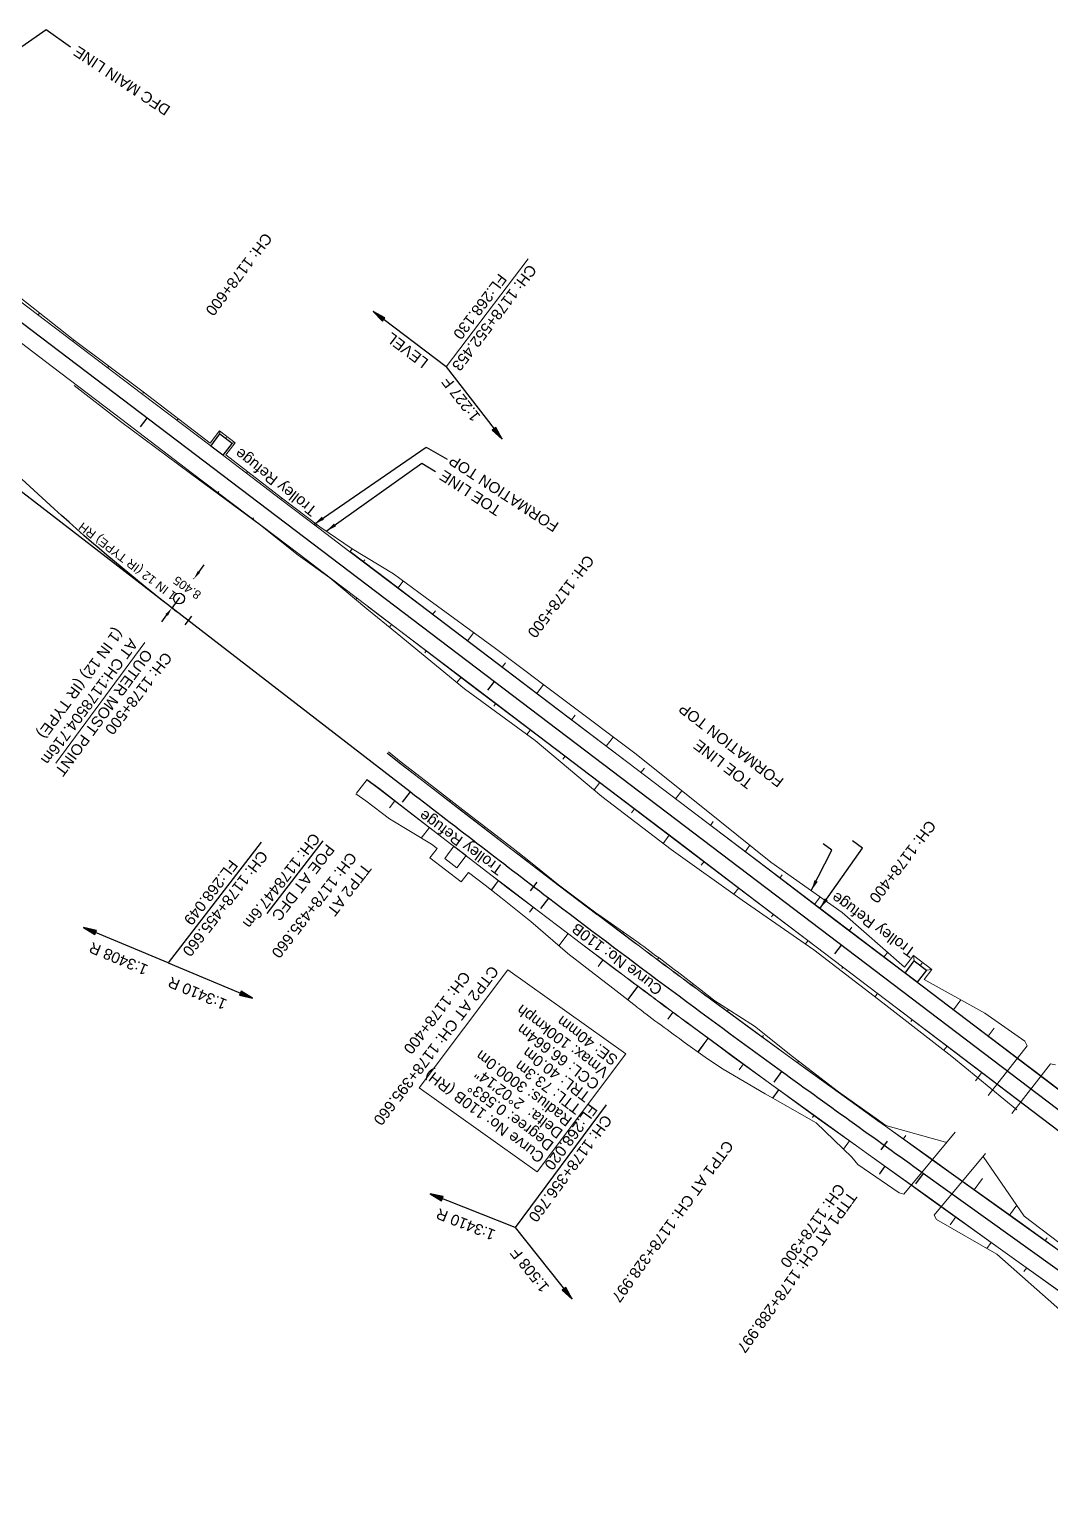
# Model space of a CAD drawing. Header units: metres. Extents: x 646784 to 662189, y 3367130 to 3378376.
# Drawn here: x 653536.1 to 653770.4, y 3373089.9 to 3373427.5 of the extents above; entities that cross this region are included whole.
import ezdxf
from ezdxf.enums import TextEntityAlignment as Align

# ---------------------------------------------------------------- set-up
doc = ezdxf.new("R2010")
doc.units = ezdxf.units.M
doc.header["$MEASUREMENT"] = 0
doc.linetypes.add('CENTER', pattern=[2, 1.25, -0.25, 0.25, -0.25])
doc.linetypes.add('CENTER2', pattern=[1.125, 0.75, -0.125, 0.125, -0.125])
doc.layers.get('Defpoints').update_dxf_attribs({"lineweight": 0})
for name, color, linetype, lineweight in [('C-ALIG-DG-SPIRAL', 1, 'CENTER2', 70), ('C-ALIG-LABL-DG', 1, 'Continuous', 25), ('C-ALIG-LABL-DG-MARK', 1, 'Continuous', 25), ('Existing Railway Boundary', 7, 'CENTER', 0), ('PROP-DFC Connecting line', 1, 'Continuous', 0), ('Proposed Alignment', 7, 'Continuous', 0), ('PROPOSED DFC TRACK', 1, 'Continuous', 0), ('PROPOSED DFCC TOE LINE', 239, 'Continuous', 0), ('PROPOSED DFCC TOE SLOPES', 239, 'Continuous', 0), ('PROPOSED DFCC TRACK', 1, 'Continuous', 0)]:
    doc.layers.add(name, color=color, linetype=linetype, lineweight=lineweight)
for name, color, linetype in [('Dimension', 10, 'Continuous'), ('IR PROPOSALS', 190, 'Continuous'), ('LINK LINE', 190, 'Continuous'), ('PROPOSED DFCC FORMATION LINE', 187, 'Continuous'), ('PROPOSED FORMATION LINE - Connecting line', 187, 'Continuous'), ('PROPOSED FORMATION LINE - PLAN', 187, 'Continuous'), ('Trolley Refuse', 10, 'Continuous')]:
    doc.layers.add(name, color=color, linetype=linetype)
doc.styles.add('Arial', font='arial.ttf')
doc.styles.get("Standard").update_dxf_attribs({"font": 'arial.ttf'})
doc.styles.add('Style-Arial', font='arial.ttf')
doc.dimstyles.new('DIM', dxfattribs={"dimtxt": 2.5, "dimasz": 2.5, "dimexe": 0.18, "dimexo": 0.0625, "dimgap": 0.09, "dimtad": 0, "dimtih": 1, "dimtoh": 1, "dimdec": 3, "dimzin": 0, "dimdsep": 46, "dimtxsty": 'Standard', "dimcen": 0.09, "dimadec": 0, "dimazin": 0, "dimtfac": 1, "dimtdec": 3, "dimtofl": 0, "dimtmove": 0, "dimatfit": 3, "dimfxl": 1, "dimtolj": 1, "dimtzin": 0, "dimarcsym": 0})
doc.dimstyles.new('ISO-25', dxfattribs={"dimtxt": 2.5, "dimasz": 2.5, "dimexe": 1.25, "dimexo": 0.625, "dimtad": 1, "dimtxsty": 'Standard', "dimcen": 2.5, "dimadec": 0, "dimazin": 0, "dimtfac": 1, "dimtmove": 0, "dimatfit": 3, "dimfxl": 1, "dimarcsym": 0})

# ---------------------------------------------------------------- blocks, each defined once
blk = doc.blocks.new('Tick Hor')
blk.add_lwpolyline([(-0.5, 0), (0.5, 0)])
blk = doc.blocks.new('Direction')
h = blk.add_hatch(color=256)
h.dxf.hatch_style = 1
h.paths.add_polyline_path([(-5.537, 0), (-4.745, -0.129), (-4.745, 0.135)])
blk.add_lwpolyline([(-5.537, 0), (-4.745, -0.129), (-4.745, 0.135)], close=True)
blk.add_lwpolyline([(0, 0), (-5.537, 0)])
blk = doc.blocks.new('*D469')
at = {"layer": 'Defpoints', "color": 0, "linetype": 'ByBlock', "ltscale": 0.5, "transparency": 16777216}
for p in [(653573.83, 3373301.39), (653573.83, 3373301.39), (653568.8, 3373294.7, 0.01)]:
    blk.add_point(p, dxfattribs=at)
at = {"layer": 'Existing Railway Boundary', "color": 0, "linetype": 'ByBlock', "lineweight": -2, "ltscale": 0.5, "transparency": 16777216}
for p, q in [((653575.03, 3373302.99), (653576.23, 3373304.59)), ((653573.78, 3373301.43), (653573.69, 3373301.5)), ((653567.6, 3373293.1), (653566.4, 3373291.5)), ((653568.75, 3373294.74), (653568.66, 3373294.81))]:
    blk.add_line(p, q, dxfattribs=at)
at = {"layer": 'Existing Railway Boundary', "color": 0, "linetype": 'ByBlock', "ltscale": 0.5, "transparency": 16777216}
for points in [[(653574.77, 3373303.19), (653575.3, 3373302.79), (653573.83, 3373301.39)], [(653567.34, 3373293.3), (653567.87, 3373292.9), (653568.8, 3373294.7)]]:
    blk.add_solid(points, dxfattribs=at)
at = {"layer": 'Existing Railway Boundary', "color": 0, "linetype": 'ByBlock', "ltscale": 0.5, "transparency": 16777216, "insert": (653572.31, 3373299.36), "char_height": 2, "attachment_point": 5, "rotation": 145}
blk.add_mtext('\\A1;8.405', dxfattribs=at)

msp = doc.modelspace()

# ---------------------------------------------------------------- linework, layer by layer
at = {"layer": 'C-ALIG-DG-SPIRAL', "color": 1, "linetype": 'Continuous', "lineweight": 30, "flags": 128}
msp.add_lwpolyline([(653890.1953, 3373089.885), (653472.2157, 3373407.2722)], dxfattribs=at)
at = {"layer": 'C-ALIG-LABL-DG', "color": 1, "linetype": 'Continuous', "lineweight": 25}
for p, q in [((653563.0733, 3373338.2807), (653561.5615, 3373336.2896)), ((653642.715, 3373277.8059), (653641.2031, 3373275.8148)), ((653722.3567, 3373217.331), (653720.8448, 3373215.34))]:
    msp.add_line(p, q, dxfattribs=at)
at = {"layer": 'C-ALIG-LABL-DG-MARK', "color": 1, "linetype": 'Continuous', "lineweight": 25}
msp.add_line((653741.1307, 3373164.969), (653739.3831, 3373162.5306), dxfattribs=at)
at = {"layer": 'IR PROPOSALS'}
msp.add_line((653570.5884, 3373297.0774, 0.6818), (653568.8049, 3373294.7012, 0.0099), dxfattribs=at)
msp.add_lwpolyline([(653569.8903, 3373293.8606, -0.02078832), (653541.8077, 3373317.4643), (653534.3868, 3373324.2473)], format="xyb", dxfattribs=at)
msp.add_circle((653570.443, 3373296.881), 1.2487, dxfattribs=at)
at = {"layer": 'LINK LINE', "linetype": 'Continuous', "lineweight": 30}
for p, q in [((653623.4675, 3373252.503), (653621.6344, 3373250.1282)), ((653655.1854, 3373228.1314), (653653.3681, 3373225.7445)), ((653708.6701, 3373188.3422), (653706.9063, 3373185.9154))]:
    msp.add_line(p, q, dxfattribs=at)
at = {"layer": 'LINK LINE', "linetype": 'Continuous', "lineweight": 30, "flags": 128}
for points in [[(653840.9743, 3373093.4132), (653741.1307, 3373164.969), (653740.0819, 3373165.7207), (653739.0331, 3373166.4723), (653737.9843, 3373167.224), (653736.9356, 3373167.9757), (653735.8869, 3373168.7275), (653734.8383, 3373169.4794), (653733.7897, 3373170.2314), (653732.7412, 3373170.9834), (653731.6928, 3373171.7356), (653730.6445, 3373172.4879), (653729.5963, 3373173.2403), (653728.5482, 3373173.9929), (653727.5002, 3373174.7457), (653726.4524, 3373175.4987), (653725.4047, 3373176.2519), (653724.3571, 3373177.0053), (653723.3098, 3373177.7589), (653722.2626, 3373178.5128), (653721.2156, 3373179.2669), (653720.1688, 3373180.0213), (653719.1222, 3373180.776), (653718.0758, 3373181.531), (653717.0297, 3373182.2863), (653715.9838, 3373183.042), (653714.9381, 3373183.798), (653713.8927, 3373184.5544), (653712.8476, 3373185.3111), (653711.8028, 3373186.0683), (653710.7582, 3373186.8258), (653709.714, 3373187.5838), (653708.6701, 3373188.3422, -0.00555533), (653655.1854, 3373228.1314), (653654.1589, 3373228.9133), (653653.1327, 3373229.6955), (653652.1069, 3373230.4782), (653651.0814, 3373231.2613), (653650.0561, 3373232.0448), (653649.0312, 3373232.8286), (653648.0065, 3373233.6128), (653646.9821, 3373234.3973), (653645.9579, 3373235.1822), (653644.934, 3373235.9674), (653643.9102, 3373236.7528), (653642.8868, 3373237.5386), (653641.8635, 3373238.3246), (653640.8404, 3373239.1109), (653639.8175, 3373239.8974), (653638.7948, 3373240.6842), (653637.7722, 3373241.4711), (653636.7498, 3373242.2583), (653635.7276, 3373243.0456), (653634.7054, 3373243.8331), (653633.6834, 3373244.6208), (653632.6615, 3373245.4086), (653631.6397, 3373246.1966), (653630.618, 3373246.9846), (653629.5963, 3373247.7728), (653628.5748, 3373248.561), (653627.5533, 3373249.3493), (653626.5318, 3373250.1377), (653625.5103, 3373250.9261), (653624.4889, 3373251.7145), (653623.4675, 3373252.503), (653476.1531, 3373366.2187)], [(653708.6701, 3373188.3422, -0.00555533), (653655.1854, 3373228.1314)]]:
    msp.add_lwpolyline(points, format="xyb", dxfattribs=at)
at = {"layer": 'LINK LINE', "color": 190, "lineweight": 0}
for points in [[(653618.488, 3373261.7294), (653621.3832, 3373259.3435), (653625.9931, 3373255.7733), (653634.8726, 3373248.9102), (653636.5425, 3373247.6243), (653647.1027, 3373239.4993), (653650.6883, 3373236.6918), (653657.4922, 3373231.1599), (653666.393, 3373224.5339), (653666.4947, 3373224.4784), (653675.4977, 3373218.1807), (653676.3863, 3373217.5178), (653677.0824, 3373216.9987), (653677.7787, 3373216.4798), (653678.4742, 3373215.96), (653679.1677, 3373215.4375), (653679.8614, 3373214.9152), (653680.5552, 3373214.3931), (653681.2492, 3373213.8712), (653681.9433, 3373213.3495), (653682.6376, 3373212.828), (653682.692, 3373212.7871), (653683.332, 3373212.3067), (653684.0266, 3373211.7855), (653684.3739, 3373211.5251), (653684.7213, 3373211.2646), (653685.4162, 3373210.7439), (653686.1112, 3373210.2234), (653686.8063, 3373209.703), (653687.4927, 3373209.1707), (653688.1768, 3373208.6355), (653688.8611, 3373208.1005), (653689.5456, 3373207.5657), (653690.2302, 3373207.0311), (653690.915, 3373206.4967), (653691.6, 3373205.9625), (653692.2852, 3373205.4285), (653693.1601, 3373204.747), (653698.8421, 3373201.0385), (653702.4986, 3373198.7199), (653711.1695, 3373191.7826), (653714.7833, 3373189.0028), (653721.7621, 3373183.703), (653730.8934, 3373177.1789), (653732.6042, 3373175.9573), (653746.2798, 3373172.1554), (653746.6678, 3373172.1926)], [(653611.0215, 3373252.0568), (653613.3181, 3373250.4776), (653618.72, 3373246.3512), (653628.3795, 3373240.4894), (653629.6291, 3373239.5035), (653627.9722, 3373237.3555), (653635.1606, 3373231.87), (653636.8205, 3373234.0257), (653640.6627, 3373231.1052), (653644.2335, 3373228.2593), (653651.1252, 3373222.797), (653659.5685, 3373215.5008), (653659.6524, 3373215.4213), (653668.3789, 3373208.6852), (653669.2623, 3373208.008), (653669.9543, 3373207.4777), (653670.6463, 3373206.9475), (653671.3033, 3373206.3703), (653671.9928, 3373205.8367), (653672.6824, 3373205.3031), (653673.372, 3373204.7695), (653674.0616, 3373204.2359), (653674.7512, 3373203.7023), (653675.4409, 3373203.1688), (653675.4949, 3373203.127), (653676.1306, 3373202.6353), (653676.8203, 3373202.1017), (653677.1651, 3373201.835), (653677.51, 3373201.5683), (653678.2033, 3373201.0395), (653678.9068, 3373200.5246), (653679.6103, 3373200.0096), (653680.3139, 3373199.4947), (653681.0175, 3373198.9798), (653681.721, 3373198.465), (653682.4246, 3373197.9501), (653683.1282, 3373197.4353), (653683.8318, 3373196.9205), (653684.5354, 3373196.4057), (653685.2391, 3373195.891), (653686.1282, 3373195.2213), (653691.6694, 3373191.2758), (653695.2871, 3373188.8748), (653704.9323, 3373183.2011), (653708.9271, 3373180.9212), (653716.6382, 3373176.5981), (653724.7827, 3373168.6703), (653726.1551, 3373166.9728), (653735.6128, 3373160.5123)], [(653754.9527, 3373168.8736), (653764.3356, 3373155.1819), (653780.269, 3373143.0808)], [(653773.1562, 3373133.1562), (653758.0837, 3373146.4584), (653744.1989, 3373154.3495)]]:
    msp.add_lwpolyline(points, dxfattribs=at)
at = {"layer": 'LINK LINE', "color": 190, "linetype": 'Continuous', "lineweight": 0, "flags": 128}
for points in [[(653624.596, 3373256.3691), (653624.7134, 3373256.5213)], [(653613.593, 3373255.3881), (653611.1525, 3373252.2266)], [(653619.9713, 3373250.4645), (653618.7405, 3373248.8701)], [(653619.9722, 3373250.4638), (653618.7416, 3373248.8692)], [(653632.5096, 3373250.2623), (653632.7388, 3373250.5595)], [(653627.889, 3373244.3545), (653626.0141, 3373241.9249)], [(653627.8945, 3373244.3503), (653626.0225, 3373241.9198)], [(653640.4265, 3373244.1647), (653640.5404, 3373244.3127)], [(653648.3438, 3373238.079), (653648.5586, 3373238.3593)], [(653650.4909, 3373236.4336), (653650.6883, 3373236.6918)], [(653643.7512, 3373232.1495), (653642.0801, 3373229.9755)], [(653643.7676, 3373232.1369), (653642.1023, 3373229.9579)], [(653651.7129, 3373226.0646), (653650.8244, 3373224.9021)], [(653651.7321, 3373226.0499), (653650.8472, 3373224.8843)], [(653666.299, 3373224.4091), (653666.393, 3373224.5339)], [(653659.6969, 3373220.0033), (653657.582, 3373217.2174)], [(653659.7161, 3373219.9887), (653657.6088, 3373217.1943)], [(653672.1829, 3373219.9808), (653672.3107, 3373220.1507)], [(653667.7003, 3373213.9677), (653666.5662, 3373212.4638)], [(653667.7173, 3373213.9549), (653666.5873, 3373212.4477)], [(653680.1641, 3373213.9968), (653680.4943, 3373214.4389)], [(653688.1659, 3373208.0446), (653688.3065, 3373208.2344)], [(653675.7183, 3373207.9563), (653673.3449, 3373204.7904)], [(653675.7409, 3373207.9395), (653673.3789, 3373204.7641)], [(653683.7646, 3373201.9713), (653682.56, 3373200.3519)], [(653683.7858, 3373201.9556), (653682.587, 3373200.3321)], [(653696.1896, 3373202.1197), (653696.5127, 3373202.5588)], [(653691.8304, 3373196.0156), (653689.4811, 3373192.8339)], [(653691.8509, 3373196.0005), (653689.5128, 3373192.8114)], [(653704.2353, 3373196.2201), (653704.4914, 3373196.5704)], [(653699.9156, 3373190.0878), (653698.9076, 3373188.7129)], [(653699.9325, 3373190.0754), (653698.9292, 3373188.699)], [(653712.2971, 3373190.3434), (653712.5635, 3373190.7103)], [(653708.0136, 3373184.1852), (653706.6018, 3373182.2483)], [(653708.0347, 3373184.1698), (653706.6319, 3373182.2311)], [(653720.3808, 3373184.4939), (653720.4409, 3373184.5772)], [(653716.1363, 3373178.3077), (653715.7687, 3373177.7997)], [(653716.1506, 3373178.2974), (653715.7849, 3373177.7895)], [(653728.4845, 3373178.6587), (653728.5991, 3373178.8181)], [(653724.266, 3373172.4544), (653722.877, 3373170.5252)], [(653724.2744, 3373172.4483), (653722.8869, 3373170.5156)], [(653736.6016, 3373172.831), (653737.2042, 3373173.671)], [(653732.3978, 3373166.6165), (653731.1119, 3373164.8252)], [(653732.4015, 3373166.6138), (653731.1162, 3373164.8212)], [(653752.8534, 3373161.1812), (653754.7374, 3373163.8099)], [(653760.9816, 3373155.3559), (653762.6352, 3373157.6632)], [(653748.6578, 3373154.9608), (653747.3831, 3373153.1822)], [(653756.7859, 3373149.1356), (653755.7982, 3373147.7573)], [(653769.1097, 3373149.5306), (653769.5797, 3373150.1864)], [(653764.9141, 3373143.3103), (653764.2819, 3373142.4282)]]:
    msp.add_lwpolyline(points, dxfattribs=at)
at = {"layer": 'LINK LINE', "linetype": 'Continuous', "lineweight": 30, "flags": 128}
for points in [[(653655.1854, 3373228.1314), (653654.1589, 3373228.9133), (653653.1327, 3373229.6955), (653652.1069, 3373230.4782), (653651.0814, 3373231.2613), (653650.0561, 3373232.0448), (653649.0312, 3373232.8286), (653648.0065, 3373233.6128), (653646.9821, 3373234.3973), (653645.9579, 3373235.1822), (653644.934, 3373235.9674), (653643.9102, 3373236.7528), (653642.8868, 3373237.5386), (653641.8635, 3373238.3246), (653640.8404, 3373239.1109), (653639.8175, 3373239.8974), (653638.7948, 3373240.6842), (653637.7722, 3373241.4711), (653636.7498, 3373242.2583), (653635.7276, 3373243.0456), (653634.7054, 3373243.8331), (653633.6834, 3373244.6208), (653632.6615, 3373245.4086), (653631.6397, 3373246.1966), (653630.618, 3373246.9846), (653629.5963, 3373247.7728), (653628.5748, 3373248.561), (653627.5533, 3373249.3493), (653626.5318, 3373250.1377), (653625.5103, 3373250.9261), (653624.4889, 3373251.7145), (653623.4675, 3373252.503)], [(653741.1307, 3373164.969), (653740.0819, 3373165.7207), (653739.0331, 3373166.4723), (653737.9843, 3373167.224), (653736.9356, 3373167.9757), (653735.8869, 3373168.7275), (653734.8383, 3373169.4794), (653733.7897, 3373170.2314), (653732.7412, 3373170.9834), (653731.6928, 3373171.7356), (653730.6445, 3373172.4879), (653729.5963, 3373173.2403), (653728.5482, 3373173.9929), (653727.5002, 3373174.7457), (653726.4524, 3373175.4987), (653725.4047, 3373176.2519), (653724.3571, 3373177.0053), (653723.3098, 3373177.7589), (653722.2626, 3373178.5128), (653721.2156, 3373179.2669), (653720.1688, 3373180.0213), (653719.1222, 3373180.776), (653718.0758, 3373181.531), (653717.0297, 3373182.2863), (653715.9838, 3373183.042), (653714.9381, 3373183.798), (653713.8927, 3373184.5544), (653712.8476, 3373185.3111), (653711.8028, 3373186.0683), (653710.7582, 3373186.8258), (653709.714, 3373187.5838), (653708.6701, 3373188.3422)], [(653840.9743, 3373093.4132), (653741.1307, 3373164.969)]]:
    msp.add_lwpolyline(points, dxfattribs=at)
at = {"layer": 'LINK LINE', "linetype": 'Continuous', "lineweight": 0, "flags": 128}
for points in [[(653633.5218, 3373240.0233), (653636.2971, 3373237.8907), (653634.1645, 3373235.1154), (653631.3892, 3373237.248)], [(653672.9824, 3373192.3868), (653652.6292, 3373165.3601), (653625.5105, 3373184.6174), (653645.8636, 3373211.6441)]]:
    msp.add_lwpolyline(points, close=True, dxfattribs=at)
at = {"layer": 'PROP-DFC Connecting line', "linetype": 'Continuous', "lineweight": 0, "flags": 128}
for points, elevation in [([(653748.4955, 3373174.3887), (653736.7058, 3373160.2228), (653735.6128, 3373160.5123)], 268.6604), ([(653755.489, 3373169.518), (653743.7157, 3373155.3717), (653744.1989, 3373154.3495)], 268.67)]:
    msp.add_lwpolyline(points, dxfattribs=dict(at, elevation=elevation))
at = {"layer": 'Proposed Alignment', "color": 1, "linetype": 'Continuous', "lineweight": 0}
msp.add_line((653650.5297, 3373374.8331), (653631.703, 3373350.0395), dxfattribs=at)
at = {"layer": 'PROPOSED DFCC FORMATION LINE', "lineweight": 0, "flags": 128}
for points in [[(653784.8666, 3373174.5735), (653768.9383, 3373186.6685), (653753.01, 3373198.7634), (653737.0816, 3373210.8584), (653721.1533, 3373222.9534), (653705.225, 3373235.0483), (653689.2966, 3373247.1433), (653673.3683, 3373259.2383), (653657.44, 3373271.3332), (653641.5116, 3373283.4282), (653625.5833, 3373295.5232), (653618.4361, 3373300.9503), (653609.655, 3373307.6181), (653602.5078, 3373313.0453), (653593.7266, 3373319.7131), (653577.7983, 3373331.8081), (653561.87, 3373343.903), (653545.9416, 3373355.998), (653530.0133, 3373368.093)], [(653780.331, 3373168.6004), (653764.4027, 3373180.6953), (653748.4744, 3373192.7903), (653732.546, 3373204.8853), (653716.6177, 3373216.9802), (653700.6894, 3373229.0752), (653684.761, 3373241.1702), (653668.8327, 3373253.2651), (653652.9044, 3373265.3601), (653636.976, 3373277.4551), (653621.0477, 3373289.5501), (653613.9005, 3373294.9772), (653605.1194, 3373301.645), (653597.9722, 3373307.0721), (653589.191, 3373313.74), (653573.2627, 3373325.835), (653557.3344, 3373337.9299), (653541.406, 3373350.0249), (653525.4777, 3373362.1199)], [(653784.8969, 3373174.6133), (653768.9685, 3373186.7083), (653753.0402, 3373198.8033), (653737.1119, 3373210.8982), (653721.1835, 3373222.9932), (653705.2552, 3373235.0882), (653689.3269, 3373247.1831), (653673.3985, 3373259.2781), (653657.4702, 3373271.3731), (653641.5419, 3373283.468), (653625.6135, 3373295.563), (653618.4663, 3373300.9901), (653609.6852, 3373307.658)], [(653780.3008, 3373168.5606), (653764.3725, 3373180.6555), (653748.4441, 3373192.7505), (653732.5158, 3373204.8455), (653716.5875, 3373216.9404), (653700.6591, 3373229.0354), (653684.7308, 3373241.1304), (653668.8025, 3373253.2253), (653652.8741, 3373265.3203), (653636.9458, 3373277.4153), (653621.0175, 3373289.5102), (653613.8702, 3373294.9374)]]:
    msp.add_lwpolyline(points, dxfattribs=at)
at = {"layer": 'PROPOSED DFCC TOE LINE', "lineweight": 0, "flags": 128}
for points in [[(653474.8965, 3373410.8027), (653482.6146, 3373404.8866), (653498.5432, 3373392.7919), (653514.3943, 3373380.5953), (653530.4622, 3373368.6842), (653546.1772, 3373356.3082), (653562.188, 3373344.3219), (653577.6146, 3373332.5586)], [(653577.6146, 3373332.5586), (653579.7306, 3373335.3453), (653583.2917, 3373332.6413), (653581.1564, 3373329.8292)], [(653579.8237, 3373334.6648), (653579.7306, 3373335.3453)], [(653578.0008, 3373332.2641), (653578.0919, 3373332.1947)], [(653581.1564, 3373329.8292), (653593.9245, 3373319.9737), (653602.7128, 3373313.3153), (653610.1499, 3373308.2699), (653619.6339, 3373302.5277), (653626.875, 3373297.2243), (653643.0383, 3373285.4387), (653659.0343, 3373273.4329), (653675.0205, 3373261.4141), (653690.6389, 3373248.9109), (653706.2449, 3373236.3915), (653722.5721, 3373224.8218), (653736.8565, 3373212.2513)], [(653582.6112, 3373332.5482), (653583.2917, 3373332.6413)], [(653736.8565, 3373212.2513), (653738.9334, 3373214.9865), (653743.1663, 3373211.7722), (653741.4169, 3373209.4684)], [(653739.1073, 3373213.7149), (653738.9334, 3373214.9865)], [(653741.8948, 3373211.5983), (653743.1663, 3373211.7722)]]:
    msp.add_lwpolyline(points, dxfattribs=at)
at = {"layer": 'PROPOSED DFCC TOE LINE', "lineweight": 0}
for points in [[(653762.6534, 3373179.5545), (653747.7262, 3373191.8051), (653731.9407, 3373204.0881), (653716.0923, 3373216.2884), (653699.6285, 3373227.6782), (653683.33, 3373239.2857), (653667.4647, 3373251.4635), (653652.118, 3373264.3245), (653635.9709, 3373276.1314), (653620.5133, 3373288.8462), (653613.5508, 3373294.5167), (653605.0789, 3373301.5918), (653597.7651, 3373306.7994), (653589.1593, 3373313.6982), (653573.0567, 3373325.5636), (653557.0364, 3373337.5375), (653546.3632, 3373345.7988)], [(653741.4169, 3373209.4684), (653755.2878, 3373201.7633), (653764.5002, 3373195.277)]]:
    msp.add_lwpolyline(points, dxfattribs=at)
at = {"layer": 'PROPOSED DFCC TOE SLOPES', "linetype": 'Continuous', "lineweight": 0, "flags": 128}
for points in [[(653538.1106, 3373361.9444), (653538.451, 3373362.3928)], [(653546.1928, 3373356.0525), (653546.3109, 3373356.2081)], [(653554.0389, 3373349.8495), (653554.3164, 3373350.2149)], [(653562.162, 3373344.0113), (653562.3209, 3373344.2205)], [(653569.9672, 3373337.7545), (653570.2728, 3373338.157)], [(653581.2177, 3373333.6063), (653581.3641, 3373333.7991)], [(653585.8955, 3373325.6595), (653586.1405, 3373325.9821)], [(653593.9587, 3373319.7424), (653594.0577, 3373319.8728)], [(653601.8239, 3373313.5646), (653602.0284, 3373313.8339)], [(653609.655, 3373307.6181), (653610.1499, 3373308.2699)], [(653612.6975, 3373305.3078), (653613.0667, 3373305.7941)], [(653620.6617, 3373299.2604), (653621.8887, 3373300.8763)], [(653628.6258, 3373293.2129), (653629.2941, 3373294.093)], [(653636.59, 3373287.1654), (653638.0441, 3373289.0803)], [(653644.5542, 3373281.1179), (653645.324, 3373282.1317)], [(653652.5183, 3373275.0704), (653654.0918, 3373277.1425)], [(653660.4825, 3373269.0229), (653661.2852, 3373270.08)], [(653668.4467, 3373262.9755), (653670.081, 3373265.1278)], [(653676.4108, 3373256.928), (653677.2073, 3373257.9769)], [(653684.375, 3373250.8805), (653685.813, 3373252.7743)], [(653692.3392, 3373244.833), (653692.9795, 3373245.6763)], [(653700.3033, 3373238.7855), (653701.4229, 3373240.2598)], [(653708.2675, 3373232.738), (653708.8156, 3373233.4598)], [(653716.2317, 3373226.6906), (653717.5272, 3373228.3967)], [(653724.1958, 3373220.6431), (653724.8217, 3373221.4672)], [(653732.16, 3373214.5956), (653732.9742, 3373215.6678)], [(653740.501, 3373212.6566), (653740.9386, 3373213.2328)], [(653748.0883, 3373202.5006), (653749.8304, 3373204.7948)], [(653756.0525, 3373196.4531), (653757.4342, 3373198.2727)]]:
    msp.add_lwpolyline(points, dxfattribs=at)
at = {"layer": 'PROPOSED DFCC TOE SLOPES', "flags": 128}
for points in [[(653579.3857, 3373321.1855), (653579.5783, 3373321.4391)], [(653587.3499, 3373315.138), (653587.5655, 3373315.422)], [(653595.3141, 3373309.0905), (653595.3371, 3373309.1209)], [(653603.2782, 3373303.0431), (653603.1547, 3373302.8804)], [(653611.2424, 3373296.9956), (653611.0958, 3373296.8026)], [(653619.2066, 3373290.9481), (653618.7197, 3373290.3069)], [(653627.1707, 3373284.9006), (653626.813, 3373284.4296)], [(653635.1349, 3373278.8531), (653634.1842, 3373277.6011)], [(653643.0991, 3373272.8056), (653642.6385, 3373272.1992)], [(653651.0632, 3373266.7582), (653650.2516, 3373265.6893)], [(653659.0274, 3373260.7107), (653658.5224, 3373260.0456)], [(653666.9916, 3373254.6632), (653665.6908, 3373252.9501)], [(653674.9557, 3373248.6157), (653674.2596, 3373247.699)], [(653682.9199, 3373242.5682), (653681.4962, 3373240.6933)], [(653690.8841, 3373236.5207), (653690.2397, 3373235.6722)], [(653698.8482, 3373230.4733), (653697.7446, 3373229.0199)], [(653706.8124, 3373224.4258), (653706.3849, 3373223.8628)], [(653714.7765, 3373218.3783), (653714.1893, 3373217.6049)], [(653722.7407, 3373212.3308), (653722.4627, 3373211.9647)], [(653730.7049, 3373206.2833), (653730.1088, 3373205.4984)], [(653738.669, 3373200.2358), (653738.3389, 3373199.8011)], [(653746.6332, 3373194.1884), (653745.9016, 3373193.2249)], [(653754.5974, 3373188.1409), (653753.1346, 3373186.2145)]]:
    msp.add_lwpolyline(points, dxfattribs=at)
at = {"layer": 'PROPOSED DFCC TRACK', "linetype": 'Continuous', "flags": 128}
for points, elevation in [([(653756.0932, 3373182.8397), (653765.0152, 3373194.2704), (653764.5002, 3373195.277)], 268.6593), ([(653761.4779, 3373178.6816), (653770.3999, 3373190.1123), (653771.5014, 3373189.8572)], 264.0445)]:
    msp.add_lwpolyline(points, dxfattribs=dict(at, elevation=elevation))
at = {"layer": 'PROPOSED FORMATION LINE - Connecting line', "lineweight": 0, "flags": 128}
for points in [[(653618.2274, 3373261.3918), (653620.9634, 3373259.1732), (653625.7597, 3373255.4709), (653634.6448, 3373248.6147), (653636.314, 3373247.3278), (653646.876, 3373239.2038), (653650.4907, 3373236.4337), (653657.4577, 3373231.1146), (653666.2989, 3373224.4092), (653666.3902, 3373224.3402), (653675.1648, 3373217.7367), (653676.0522, 3373217.0717), (653676.7473, 3373216.5511), (653677.4426, 3373216.0307), (653678.1381, 3373215.5105), (653678.8337, 3373214.9905), (653679.5294, 3373214.4707), (653680.2253, 3373213.9511), (653680.9214, 3373213.4317), (653681.6176, 3373212.9126), (653682.3139, 3373212.3936), (653682.3685, 3373212.3529), (653683.0104, 3373211.8748), (653683.7071, 3373211.3562), (653684.0555, 3373211.097), (653684.4039, 3373210.8378), (653685.1009, 3373210.3196), (653685.798, 3373209.8017), (653686.4952, 3373209.2839), (653687.1926, 3373208.7663), (653687.8902, 3373208.249), (653688.5879, 3373207.7318), (653689.2857, 3373207.2148), (653689.9837, 3373206.6981), (653690.6819, 3373206.1815), (653691.3802, 3373205.6652), (653692.0787, 3373205.149), (653692.9706, 3373204.4903), (653698.4263, 3373200.4724), (653701.9102, 3373197.9166), (653710.874, 3373191.3762), (653714.5631, 3373188.699), (653721.6637, 3373183.5665), (653730.7734, 3373177.0117), (653732.481, 3373175.7857), (653743.3143, 3373168.0176), (653747.0236, 3373165.3593), (653763.2799, 3373153.7088), (653779.5361, 3373142.0582)], [(653618.258, 3373261.4314), (653620.9944, 3373259.2124), (653625.7902, 3373255.5105), (653634.6753, 3373248.6543), (653636.3446, 3373247.3674), (653646.9065, 3373239.2435), (653650.5211, 3373236.4734)], [(653613.51, 3373255.2805), (653616.2306, 3373253.2889), (653621.1462, 3373249.4944), (653630.0345, 3373242.6357), (653631.705, 3373241.3479), (653642.2803, 3373233.2137), (653645.9016, 3373230.4385), (653652.8842, 3373225.1074), (653661.7477, 3373218.3852), (653661.8392, 3373218.316), (653670.636, 3373211.6958), (653671.5255, 3373211.0292), (653672.2224, 3373210.5073), (653672.9195, 3373209.9855), (653673.6167, 3373209.464), (653674.314, 3373208.9427), (653675.0116, 3373208.4216), (653675.7092, 3373207.9007), (653676.407, 3373207.38), (653677.105, 3373206.8595), (653677.8031, 3373206.3393), (653677.8578, 3373206.2985), (653678.5013, 3373205.8192), (653679.1998, 3373205.2993), (653679.549, 3373205.0394), (653679.8983, 3373204.7796), (653680.597, 3373204.2601), (653681.2959, 3373203.7408), (653681.9949, 3373203.2217), (653682.6941, 3373202.7029), (653683.3934, 3373202.1842), (653684.0928, 3373201.6657), (653684.7925, 3373201.1475), (653685.4922, 3373200.6294), (653686.1921, 3373200.1115), (653686.8922, 3373199.5939), (653687.5924, 3373199.0764), (653688.4866, 3373198.4161), (653693.956, 3373194.3881), (653697.4487, 3373191.8259), (653706.4351, 3373185.2689), (653710.133, 3373182.5853), (653717.2475, 3373177.4429), (653726.3692, 3373170.8794), (653728.0784, 3373169.6522), (653738.9163, 3373161.8809), (653742.6256, 3373159.2225), (653758.8818, 3373147.572), (653775.1381, 3373135.9215)], [(653613.5405, 3373255.3201), (653616.2612, 3373253.3284), (653621.1768, 3373249.5339), (653630.065, 3373242.6753), (653631.7356, 3373241.3875), (653642.3108, 3373233.2534), (653645.932, 3373230.4782), (653652.9145, 3373225.1472), (653661.7778, 3373218.4251), (653661.8694, 3373218.3559), (653670.666, 3373211.7358), (653671.5555, 3373211.0692), (653672.2524, 3373210.5473), (653672.9494, 3373210.0256), (653673.6466, 3373209.5041), (653674.344, 3373208.9828), (653675.0415, 3373208.4617), (653675.7391, 3373207.9408), (653676.4369, 3373207.4201), (653677.1349, 3373206.8996), (653677.833, 3373206.3793), (653677.8876, 3373206.3386), (653678.5312, 3373205.8593), (653679.2296, 3373205.3394), (653679.5789, 3373205.0795), (653679.9282, 3373204.8197), (653680.6269, 3373204.3002), (653681.3257, 3373203.781), (653682.0247, 3373203.2619), (653682.7239, 3373202.743), (653683.4232, 3373202.2244), (653684.1226, 3373201.7059), (653684.8222, 3373201.1876), (653685.522, 3373200.6696), (653686.2219, 3373200.1517), (653686.9219, 3373199.6341), (653687.6221, 3373199.1166), (653688.5163, 3373198.4563), (653693.9856, 3373194.4284), (653697.4783, 3373191.8662), (653706.4645, 3373185.3093), (653710.1623, 3373182.6258), (653717.2767, 3373177.4834), (653726.3984, 3373170.92), (653728.1076, 3373169.6928), (653738.9454, 3373161.9215), (653742.6547, 3373159.2632), (653758.9109, 3373147.6127), (653775.1672, 3373135.9622)], [(653779.5652, 3373142.0989), (653763.309, 3373153.7494), (653747.0527, 3373165.3999), (653743.3435, 3373168.0583), (653732.5102, 3373175.8263), (653730.8025, 3373177.0524), (653721.693, 3373183.6071), (653714.5925, 3373188.7395), (653710.9034, 3373191.4166), (653701.9397, 3373197.957), (653698.4559, 3373200.5127), (653693.0003, 3373204.5305), (653692.1084, 3373205.1892), (653691.4099, 3373205.7054), (653690.7116, 3373206.2217), (653690.0135, 3373206.7383), (653689.3155, 3373207.255), (653688.6176, 3373207.772), (653687.92, 3373208.2891), (653687.2224, 3373208.8065), (653686.525, 3373209.324), (653685.8278, 3373209.8418), (653685.1307, 3373210.3598), (653684.4337, 3373210.8779), (653684.0853, 3373211.1371), (653683.7369, 3373211.3963), (653683.0403, 3373211.9149), (653682.3983, 3373212.393), (653682.3438, 3373212.4337), (653681.6475, 3373212.9526), (653680.9513, 3373213.4718), (653680.2552, 3373213.9912), (653679.5593, 3373214.5108), (653678.8636, 3373215.0306), (653678.168, 3373215.5505), (653677.4726, 3373216.0707), (653676.7773, 3373216.5911), (653676.0821, 3373217.1117), (653675.1948, 3373217.7767), (653666.4204, 3373224.3801), (653666.329, 3373224.4491)]]:
    msp.add_lwpolyline(points, dxfattribs=at)
at = {"layer": 'Trolley Refuse'}
for points in [[(653580.4946, 3373329.7607), (653577.7071, 3373331.8773), (653579.8237, 3373334.6648), (653582.6112, 3373332.5482)], [(653739.7781, 3373208.8109), (653736.9907, 3373210.9275), (653739.1073, 3373213.7149), (653741.8948, 3373211.5983)]]:
    msp.add_lwpolyline(points, close=True, dxfattribs=at)

# ---------------------------------------------------------------- block references
at = {"layer": 'C-ALIG-LABL-DG', "color": 1, "linetype": 'Continuous', "lineweight": 25}
for xscale, yscale, zscale, rotation in [(3.789791541545082, 3.789791541545082, 3.789791541545082, 322.7892652881014), (3.78979154154508, 3.78979154154508, 3.78979154154508, 127.7892652881014)]:
    msp.add_blockref('Direction', (653631.703, 3373350.0395), dxfattribs=dict(at, xscale=xscale, yscale=yscale, zscale=zscale, rotation=rotation))
at = {"layer": 'LINK LINE', "linetype": 'Continuous', "lineweight": 30}
for name, p, xscale, yscale, zscale, rotation in [('Tick Hor', (653572.5367, 3373291.8177), 2.499999999999999, 2.499999999999999, 2.499999999999999, 232.3345237615412), ('Tick Hor', (653572.537, 3373291.8175), 2.5, 2.5, 2.5, 232.334523761412), ('Tick Hor', (653651.7343, 3373230.7626), 2.499999999999999, 2.499999999999999, 2.499999999999999, 232.6381099513995), ('Tick Hor', (653732.1884, 3373171.38), 2.5, 2.5, 2.5, 234.3427394147623), ('Direction', (653647.5848, 3373152.5474), 3.789791541545083, 3.789791541545083, 3.789791541545083, 128.4593687216662)]:
    msp.add_blockref(name, p, dxfattribs=dict(at, xscale=xscale, yscale=yscale, zscale=zscale, rotation=rotation))

# ---------------------------------------------------------------- texts
at = {"layer": 'C-ALIG-LABL-DG', "color": 1, "style": 'Arial'}
msp.add_text('1:227 F', height=2.5, rotation=127.789265, dxfattribs=at).set_placement((653639.7231, 3373338.7179))
at = {"layer": 'Dimension', "color": 190, "lineweight": 0}
msp.add_text('1 IN 12 (IR TYPE) RH', height=2, rotation=142.596665, dxfattribs=at).set_placement((653570.0956, 3373297.903))
at = {"layer": 'LINK LINE', "linetype": 'Continuous', "lineweight": 30, "style": 'Style-Arial'}
for s, rotation, p in [('Trolley Refuge', 144.226065, (653645.0804, 3373235.2175)), ('Curve No: 110B', 142.992722, (653681.5898, 3373207.6226))]:
    msp.add_text(s, height=2.5, rotation=rotation, dxfattribs=at).set_placement(p)
at = {"layer": 'LINK LINE', "linetype": 'Continuous', "lineweight": 30, "insert": (653671.3894, 3373191.5392), "char_height": 2.5, "attachment_point": 7, "rotation": 143.017505, "line_spacing_factor": 0.84, "style": 'Style-Arial'}
msp.add_mtext('Curve No: 110B (RH)\\PDegree: 0.583%%D\\PDelta:  2%%D02\'14"\\PRadius: 3000.0m\\PTTL: 73.3m\\PTRL: 40.0m\\PCCL: 66.664m\\PVmax: 100kmph\\PSE: 40mm', dxfattribs=at)
at = {"layer": 'Proposed Alignment', "color": 1, "style": 'Arial'}
for s, rotation, p in [('CH: 1178+552.453', 232.789265, (653650.696, 3373373.7623)), ('FL:268.130', 232.789265, (653643.8487, 3373371.6516)), ('LEVEL', 142.789265, (653627.8683, 3373351.5467))]:
    msp.add_text(s, height=2.5, rotation=rotation, dxfattribs=at).set_placement(p)
at = {"layer": 'PROPOSED DFC TRACK', "color": 10, "linetype": 'Continuous', "lineweight": -3, "ltscale": 5, "style": 'Style-Arial'}
msp.add_text(' DFC MAIN LINE', height=2.5, rotation=146.40432, dxfattribs=at).set_placement((653547.3485, 3373423.8043), align=Align.RIGHT)
at = {"layer": 'PROPOSED DFCC TOE LINE', "lineweight": 0}
for rotation, p in [(146.885789, (653631.2835, 3373326.4885)), (142.504455, (653689.7186, 3373264.6942, 268.6608))]:
    msp.add_text(' TOE LINE', height=2.5, rotation=rotation, dxfattribs=at).set_placement(p, align=Align.RIGHT)
at = {"layer": 'PROPOSED FORMATION LINE - PLAN', "lineweight": 0}
for rotation, p in [(146.885789, (653633.4067, 3373329.9721)), (142.504455, (653686.3157, 3373273.0621, 268.6608))]:
    msp.add_text(' FORMATION TOP', height=2.5, rotation=rotation, dxfattribs=at).set_placement(p, align=Align.RIGHT)
at = {"layer": 'Trolley Refuse', "style": 'Style-Arial'}
for rotation, p in [(141.704361, (653602.3284, 3373317.5124)), (144, (653739.6453, 3373216.3056))]:
    msp.add_text('Trolley Refuge', height=2.5, rotation=rotation, dxfattribs=at).set_placement(p)

# ---------------------------------------------------------------- dimensions: what is measured, and where the dimension line sits
at = {"layer": 'Existing Railway Boundary', "color": 190, "linetype": 'ByBlock', "ltscale": 0.5}
dim = msp.add_linear_dim(base=(653573.8313, 3373301.3894), p1=(653568.8049, 3373294.7012, 0.0099), p2=(653573.8313, 3373301.3894), angle=53.073748, text='8.405', dimstyle='DIM', override={"dimtxt": 2, "dimasz": 2, "dimpost": ' m', "dimtmove": 2}, dxfattribs=at)
dim.commit()
dim.dimension.update_dxf_attribs({"geometry": '*D469', "text_midpoint": (653572.3081, 3373299.3626), "dimtype": 129, "text_rotation": 145})

# ---------------------------------------------------------------- leaders
at = {"layer": 'PROPOSED DFC TRACK', "color": 10, "linetype": 'Continuous', "lineweight": -3, "ltscale": 5}
msp.add_leader([(653490.8071, 3373393.1551, 268.9434), (653539.9305, 3373427.4728, 268.9434), (653545.5307, 3373423.4628, 268.9434)], dimstyle='ISO-25', override={"dimtxt": 3, "dimasz": 2.5, "dimgap": 0.625, "dimtad": 0, "dimdec": 3, "dimzin": 2, "dimtdec": 3}, dxfattribs=at)
at = {"layer": 'PROPOSED DFCC TOE LINE', "lineweight": 0}
for points in [[(653604.1832, 3373312.3178), (653626.1311, 3373327.9127), (653629.2697, 3373326.0362)], [(653715.477, 3373229.8495), (653720.2296, 3373239.1523), (653718.2279, 3373240.5955)]]:
    msp.add_leader(points, dimstyle='ISO-25', override={"dimtxt": 3, "dimasz": 2.5, "dimgap": 0.625, "dimtad": 0, "dimdec": 3, "dimzin": 2, "dimtdec": 3}, dxfattribs=at)
at = {"layer": 'PROPOSED FORMATION LINE - PLAN', "lineweight": 0}
for points in [[(653601.3937, 3373313.8912), (653627.1435, 3373331.6463), (653631.9865, 3373328.8917)], [(653717.4914, 3373225.7968), (653727.2507, 3373239.6267), (653724.9624, 3373241.29)]]:
    msp.add_leader(points, dimstyle='ISO-25', override={"dimtxt": 3, "dimasz": 2.5, "dimgap": 0.625, "dimtad": 0, "dimdec": 3, "dimzin": 2, "dimtdec": 3}, dxfattribs=at)

# ---------------------------------------------------------------- next in the draw order: texts
at = {"layer": 'C-ALIG-LABL-DG', "color": 1, "linetype": 'Continuous', "lineweight": 25, "char_height": 2.5, "width": 22.502814, "attachment_point": 4, "rotation": 232.789265, "style": 'Arial', "bg_fill": 3, "box_fill_scale": 1.04, "bg_fill_color": 256, "bg_fill_true_color": 13158600, "bg_fill_transparency": 0}
for s, insert in [('CH: 1178+600', (653591.0271, 3373380.2704)), ('CH: 1178+500', (653664.8878, 3373306.3541, 268.656)), ('CH: 1178+400', (653743.2965, 3373245.4904))]:
    msp.add_mtext(s, dxfattribs=dict(at, insert=insert))
at = {"layer": 'LINK LINE', "linetype": 'Continuous', "lineweight": 30, "char_height": 2.5, "style": 'Arial', "bg_fill": 3, "box_fill_scale": 1.04, "bg_fill_color": 256, "bg_fill_true_color": 13158600, "bg_fill_transparency": 0}
for s, insert, width, attachment_point, rotation in [('CH: 1178+455.660\\PFL:268.049', (653579.4041, 3373228.1511), 35.170394, 5, 232.334524), ('1:3408 R', (653563.5787, 3373212.6751), 13.8875, 7, 157.334524), ('CTP2 AT CH: 1178+395.660', (653615.8716, 3373176.4939), 44.852336, 6, 232.716496), ('1:3410 R', (653568.6045, 3373210.2145), 13.8875, 9, 157.334524), ('TTP1 AT CH: 1178+288.997', (653699.2812, 3373124.2515, -0.4042), 44.561255, 6, 234.371641), ('1:3410 R', (653643.2586, 3373151.867), 13.8875, 7, 158.459369), ('1:508 F', (653648.1928, 3373148.2104), 11.415894, 9, 128.459369)]:
    msp.add_mtext(s, dxfattribs=dict(at, insert=insert, width=width, attachment_point=attachment_point, rotation=rotation))

# ---------------------------------------------------------------- next in the draw order: linework, layer by layer
at = {"layer": 'LINK LINE', "linetype": 'Continuous', "lineweight": 30}
msp.add_line((653589.3042, 3373240.9762), (653567.9174, 3373213.2705), dxfattribs=at)
at = {"layer": 'LINK LINE'}
msp.add_line((653590.6723, 3373224.6109), (653603.535, 3373241.2954), dxfattribs=at)
at = {"layer": 'LINK LINE', "linetype": 'Continuous', "lineweight": 30, "flags": 128}
msp.add_lwpolyline([(653623.4675, 3373252.503), (653476.1531, 3373366.2187)], dxfattribs=at)

# ---------------------------------------------------------------- next in the draw order: block references
at = {"layer": 'LINK LINE', "linetype": 'Continuous', "lineweight": 30}
for p, xscale, yscale, zscale, rotation in [((653567.9174, 3373213.2705), 3.789791541545083, 3.789791541545083, 3.789791541545083, 337.3345237615202), ((653567.9174, 3373213.2705), 3.78979154154507, 3.78979154154507, 3.78979154154507, 157.3345237615202), ((653647.5848, 3373152.5474), 3.789791541545082, 3.789791541545082, 3.789791541545082, 338.4593687216662)]:
    msp.add_blockref('Direction', p, dxfattribs=dict(at, xscale=xscale, yscale=yscale, zscale=zscale, rotation=rotation))

# ---------------------------------------------------------------- next in the draw order: texts
at = {"layer": 'LINK LINE', "char_height": 2.5, "width": 47.097469, "attachment_point": 1, "rotation": 232.334524, "style": 'Arial'}
for s, insert in [('POE AT DFC \\PCH: 1178447.6m', (653606.3307, 3373239.224, 269.5489)), ('TTP2 AT \\PCH: 1178+435.660', (653614.7563, 3373234.8311))]:
    msp.add_mtext(s, dxfattribs=dict(at, insert=insert))
at = {"layer": 'LINK LINE', "linetype": 'Continuous', "lineweight": 30, "char_height": 2.5, "style": 'Arial', "bg_fill": 3, "box_fill_scale": 1.04, "bg_fill_color": 256, "bg_fill_true_color": 13158600, "bg_fill_transparency": 0}
for s, insert, width, attachment_point, rotation in [('CH: 1178+400', (653636.5025, 3373210.8127), 22.502814, 4, 232.63811), ('CTP1 AT CH: 1178+328.997', (653670.5134, 3373135.8438), 44.860948, 6, 233.989669), ('CH: 1178+300', (653722.4042, 3373162.1595, 3.3847), 22.502814, 4, 234.342739)]:
    msp.add_mtext(s, dxfattribs=dict(at, insert=insert, width=width, attachment_point=attachment_point, rotation=rotation))

# ---------------------------------------------------------------- next in the draw order: linework, layer by layer
at = {"layer": 'LINK LINE', "linetype": 'Continuous', "lineweight": 30}
msp.add_line((653668.4236, 3373180.6676), (653647.5848, 3373152.5474), dxfattribs=at)

# ---------------------------------------------------------------- next in the draw order: texts
at = {"layer": 'LINK LINE', "linetype": 'Continuous', "lineweight": 30, "insert": (653568.0779, 3373284.0512), "char_height": 2.5, "width": 22.502814, "attachment_point": 4, "rotation": 232.334524, "style": 'Arial', "bg_fill": 3, "box_fill_scale": 1.04, "bg_fill_color": 256, "bg_fill_true_color": 13158600, "bg_fill_transparency": 0}
msp.add_mtext('CH: 1178+500', dxfattribs=at)
at = {"layer": 'LINK LINE', "insert": (653669.9745, 3373177.1534), "char_height": 2.5, "width": 32.052956, "attachment_point": 1, "rotation": 233.459369, "style": 'Arial'}
msp.add_mtext('CH: 1178+356.760 FL:268.020', dxfattribs=at)

# ---------------------------------------------------------------- next in the draw order: linework, layer by layer
at = {"layer": 'IR PROPOSALS', "lineweight": 13, "flags": 128}
msp.add_lwpolyline([(653542.187, 3373259.0711), (653562.6088, 3373286.7991)], dxfattribs=at)

# ---------------------------------------------------------------- next in the draw order: texts
at = {"layer": 'IR PROPOSALS', "lineweight": 13, "insert": (653559.877, 3373287.4097), "char_height": 2.5, "width": 34.880048, "attachment_point": 4, "rotation": 233.649422, "line_spacing_factor": 0.648, "style": 'Style-Arial'}
msp.add_mtext('\\A1;\\pxsm1;OUTER MOST POINT\\PAT {\\A0;CH:1178504.716m \\P(1 IN 12) (IR TYPE)}', dxfattribs=at)

doc.saveas('drawing.dxf')
